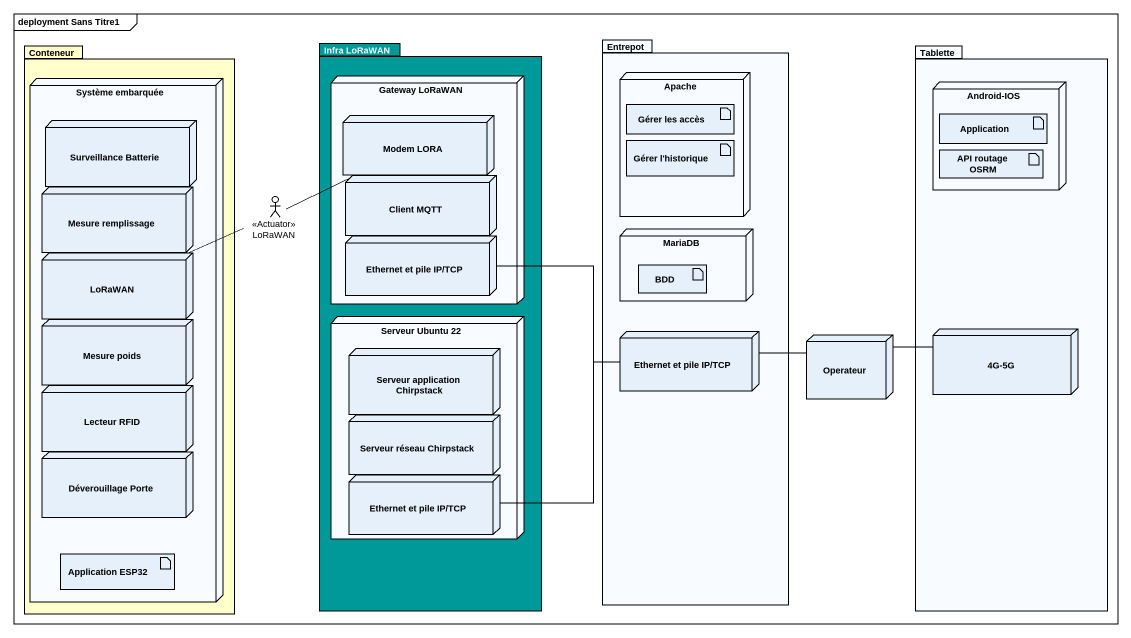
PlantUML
@startuml
mainframe deployment Sans Titre1
package Conteneur #FFFFCC {
  node "Système embarquée" as Système_embarquée {
    node "Surveillance Batterie" as Surveillance_Batterie
    node "Mesure remplissage" as Mesure_remplissage
    node "LoRaWAN" as LoRaWAN_2
    node "Mesure poids" as Mesure_poids
    node "Lecteur RFID" as Lecteur_RFID
    node "Déverouillage Porte" as Déverouillage_Porte
    artifact "Application ESP32" as Application_ESP32
  }
}
package "Infra LoRaWAN" as Infra_LoRaWAN #009999 {
  node "Gateway LoRaWAN" as Gateway_LoRaWAN {
    node "Modem LORA" as Modem_LORA
    node "Client MQTT" as Client_MQTT
    node "Ethernet et pile IP/TCP" as Ethernet_et_pile_IP_TCP
  }
  node "Serveur Ubuntu 22" as Serveur_Ubuntu_22 {
    node "Serveur application Chirpstack" as Serveur_application
    node "Serveur réseau Chirpstack" as Serveur_réseau_Chirpstack
    node "Ethernet et pile IP/TCP" as Ethernet_et_pile_IP_TCP_3
  }
}
package Entrepot {
  node Apache {
    artifact "Gérer les accès" as Gérer_les_accès
    artifact "Gérer l'historique" as Gérer_l_historique
  }
  node MariaDB {
    artifact BDD
  }
  node "Ethernet et pile IP/TCP" as Ethernet_et_pile_IP_TCP_2
}
package Tablette {
  node "Android-IOS" as Android_IOS {
    artifact Application
    artifact "API routage OSRM" as API_routage_OSRM
  }
  node "4G-5G" as n4G_5G
}
actor LoRaWAN <<Actuator>>
node Operateur
LoRaWAN -right- Modem_LORA
LoRaWAN -left- LoRaWAN_2
Ethernet_et_pile_IP_TCP -- Ethernet_et_pile_IP_TCP_3
Ethernet_et_pile_IP_TCP_2 -right- Operateur
Ethernet_et_pile_IP_TCP_2 -left- Ethernet_et_pile_IP_TCP_3
Operateur -right- n4G_5G
@enduml
